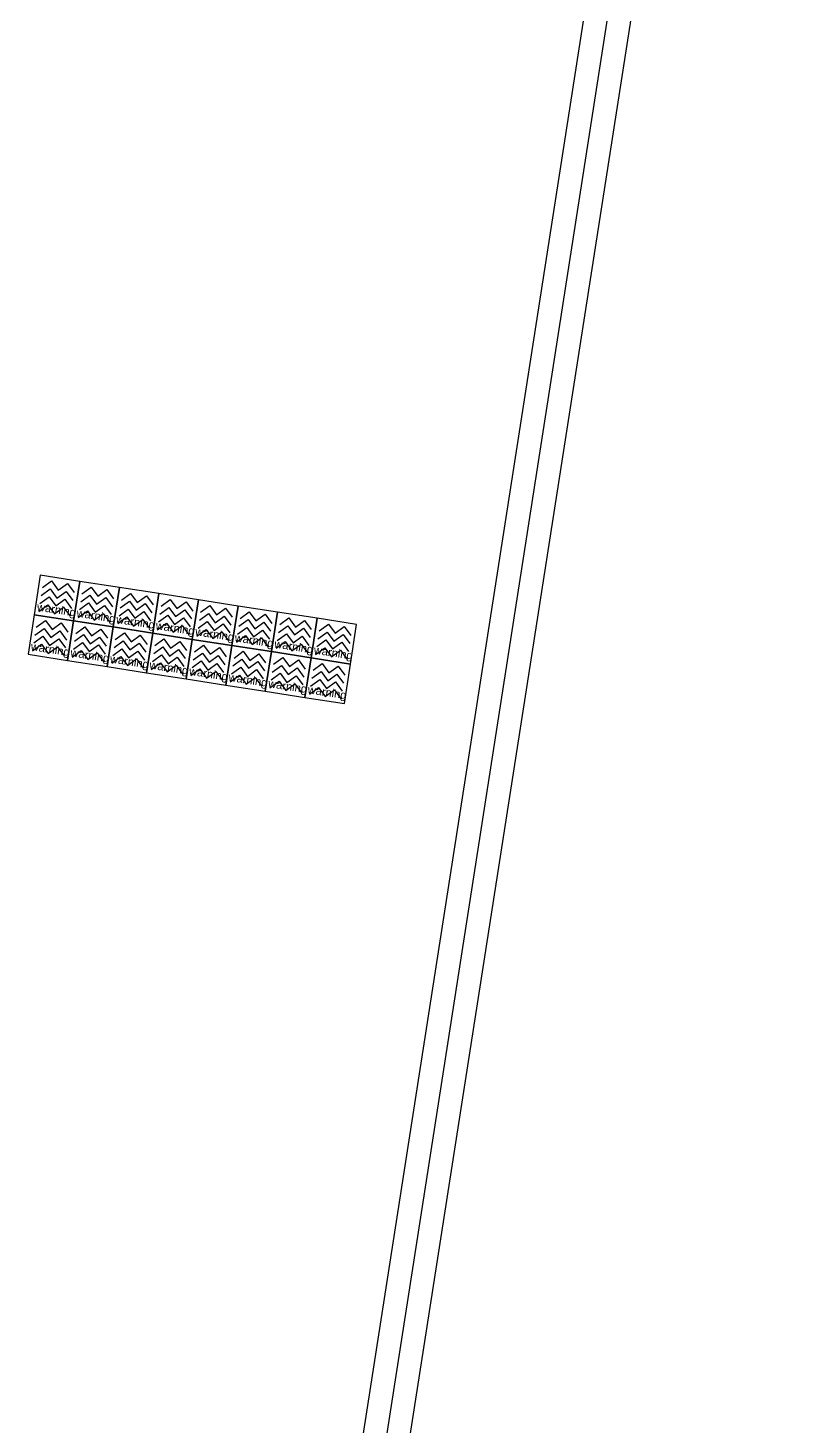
# Model space of a CAD drawing. Header units: millimetres. Extents: x 832728086 to 834530684, y 817551485 to 818349469.
# Drawn here: x 832728362 to 832728367.68, y 817960353.53 to 817960364.01 of the extents above; entities that cross this region are included whole.
import ezdxf

# ---------------------------------------------------------------- set-up
doc = ezdxf.new("R2010")
doc.units = ezdxf.units.MM
doc.header["$LTSCALE"] = 100
doc.layers.add('000-helpline', color=30, linetype='Continuous', lineweight=30, plot=False)
doc.layers.add('000-Tactile-l', color=8, linetype='Continuous')
doc.styles.get("Standard").update_dxf_attribs({"font": 'swiss.ttf'})

# ---------------------------------------------------------------- blocks, each defined once
blk = doc.blocks.new('tactile')
at = {"layer": '000-helpline'}
for points in [[(834234.089, 817840.099), (834233.793, 817840.145), (834233.747, 817839.849), (834234.043, 817839.803)], [(834234.386, 817840.053), (834234.089, 817840.099), (834234.043, 817839.803), (834234.34, 817839.757)], [(834234.682, 817840.007), (834234.386, 817840.053), (834234.34, 817839.757), (834234.636, 817839.71)], [(834234.979, 817839.961), (834234.682, 817840.007), (834234.636, 817839.71), (834234.932, 817839.664)], [(834235.275, 817839.914), (834234.979, 817839.961), (834234.932, 817839.664), (834235.229, 817839.618)], [(834234.043, 817839.803), (834233.747, 817839.849), (834233.701, 817839.552), (834233.997, 817839.506)], [(834235.571, 817839.868), (834235.275, 817839.914), (834235.229, 817839.618), (834235.525, 817839.572)], [(834235.868, 817839.822), (834235.571, 817839.868), (834235.525, 817839.572), (834235.822, 817839.526)], [(834236.164, 817839.776), (834235.868, 817839.822), (834235.822, 817839.526), (834236.118, 817839.479)], [(834234.34, 817839.757), (834234.043, 817839.803), (834233.997, 817839.506), (834234.293, 817839.46)], [(834234.636, 817839.71), (834234.34, 817839.757), (834234.293, 817839.46), (834234.59, 817839.414)], [(834234.932, 817839.664), (834234.636, 817839.71), (834234.59, 817839.414), (834234.886, 817839.368)], [(834235.229, 817839.618), (834234.932, 817839.664), (834234.886, 817839.368), (834235.183, 817839.322)], [(834235.525, 817839.572), (834235.229, 817839.618), (834235.183, 817839.322), (834235.479, 817839.275)], [(834235.822, 817839.526), (834235.525, 817839.572), (834235.479, 817839.275), (834235.776, 817839.229)], [(834236.118, 817839.479), (834235.822, 817839.526), (834235.776, 817839.229), (834236.072, 817839.183)]]:
    blk.add_lwpolyline(points, close=True, dxfattribs=at)
for points in [[(834233.799, 817839.993), (834233.868, 817840.043), (834233.918, 817839.974), (834233.987, 817840.024), (834234.037, 817839.956)], [(834233.809, 817840.052), (834233.877, 817840.102), (834233.927, 817840.033), (834233.996, 817840.083), (834234.046, 817840.015)], [(834234.105, 817840.006), (834234.174, 817840.056), (834234.224, 817839.987), (834234.292, 817840.037), (834234.342, 817839.969)], [(834233.79, 817839.933), (834233.859, 817839.983), (834233.909, 817839.915), (834233.977, 817839.965), (834234.027, 817839.896)], [(834234.087, 817839.887), (834234.155, 817839.937), (834234.205, 817839.869), (834234.274, 817839.919), (834234.324, 817839.85)], [(834234.096, 817839.946), (834234.164, 817839.996), (834234.214, 817839.928), (834234.283, 817839.978), (834234.333, 817839.909)], [(834234.392, 817839.9), (834234.461, 817839.95), (834234.511, 817839.882), (834234.579, 817839.932), (834234.629, 817839.863)], [(834234.402, 817839.959), (834234.47, 817840.009), (834234.52, 817839.941), (834234.589, 817839.991), (834234.639, 817839.922)], [(834234.698, 817839.913), (834234.767, 817839.963), (834234.817, 817839.895), (834234.885, 817839.945), (834234.935, 817839.876)], [(834233.781, 817839.874), (834233.85, 817839.924), (834233.9, 817839.855), (834233.968, 817839.906), (834234.018, 817839.837)], [(834234.077, 817839.828), (834234.146, 817839.878), (834234.196, 817839.809), (834234.265, 817839.859), (834234.315, 817839.791)], [(834234.374, 817839.782), (834234.442, 817839.832), (834234.492, 817839.763), (834234.561, 817839.813), (834234.611, 817839.745)], [(834234.383, 817839.841), (834234.452, 817839.891), (834234.502, 817839.822), (834234.57, 817839.872), (834234.62, 817839.804)], [(834234.68, 817839.795), (834234.748, 817839.845), (834234.798, 817839.776), (834234.867, 817839.826), (834234.917, 817839.758)], [(834234.689, 817839.854), (834234.757, 817839.904), (834234.807, 817839.836), (834234.876, 817839.886), (834234.926, 817839.817)], [(834234.985, 817839.808), (834235.054, 817839.858), (834235.104, 817839.789), (834235.172, 817839.839), (834235.222, 817839.771)], [(834234.994, 817839.867), (834235.063, 817839.917), (834235.113, 817839.849), (834235.182, 817839.899), (834235.232, 817839.83)], [(834235.291, 817839.821), (834235.359, 817839.871), (834235.409, 817839.802), (834235.478, 817839.852), (834235.528, 817839.784)], [(834235.587, 817839.775), (834235.656, 817839.825), (834235.706, 817839.756), (834235.774, 817839.806), (834235.824, 817839.738)], [(834233.753, 817839.696), (834233.822, 817839.746), (834233.872, 817839.678), (834233.94, 817839.728), (834233.99, 817839.659)], [(834233.763, 817839.755), (834233.831, 817839.805), (834233.881, 817839.737), (834233.95, 817839.787), (834234, 817839.718)], [(834234.059, 817839.709), (834234.127, 817839.759), (834234.178, 817839.691), (834234.246, 817839.741), (834234.296, 817839.672)], [(834234.67, 817839.735), (834234.739, 817839.785), (834234.789, 817839.717), (834234.857, 817839.767), (834234.907, 817839.698)], [(834234.967, 817839.689), (834235.035, 817839.739), (834235.085, 817839.671), (834235.154, 817839.721), (834235.204, 817839.652)], [(834234.976, 817839.749), (834235.044, 817839.799), (834235.095, 817839.73), (834235.163, 817839.78), (834235.213, 817839.712)], [(834235.272, 817839.702), (834235.341, 817839.752), (834235.391, 817839.684), (834235.459, 817839.734), (834235.51, 817839.665)], [(834235.282, 817839.762), (834235.35, 817839.812), (834235.4, 817839.743), (834235.469, 817839.793), (834235.519, 817839.725)], [(834235.578, 817839.715), (834235.647, 817839.765), (834235.697, 817839.697), (834235.765, 817839.747), (834235.815, 817839.678)], [(834235.874, 817839.669), (834235.943, 817839.719), (834235.993, 817839.651), (834236.062, 817839.701), (834236.112, 817839.632)], [(834235.884, 817839.729), (834235.952, 817839.779), (834236.002, 817839.71), (834236.071, 817839.76), (834236.121, 817839.692)], [(834233.735, 817839.578), (834233.803, 817839.628), (834233.853, 817839.559), (834233.922, 817839.609), (834233.972, 817839.541)], [(834233.744, 817839.637), (834233.813, 817839.687), (834233.863, 817839.618), (834233.931, 817839.668), (834233.981, 817839.6)], [(834234.041, 817839.591), (834234.109, 817839.641), (834234.159, 817839.572), (834234.228, 817839.622), (834234.278, 817839.554)], [(834234.05, 817839.65), (834234.118, 817839.7), (834234.168, 817839.631), (834234.237, 817839.681), (834234.287, 817839.613)], [(834234.346, 817839.604), (834234.415, 817839.654), (834234.465, 817839.585), (834234.533, 817839.635), (834234.583, 817839.567)], [(834234.355, 817839.663), (834234.424, 817839.713), (834234.474, 817839.645), (834234.542, 817839.695), (834234.593, 817839.626)], [(834234.652, 817839.617), (834234.72, 817839.667), (834234.77, 817839.598), (834234.839, 817839.648), (834234.889, 817839.58)], [(834234.948, 817839.571), (834235.017, 817839.621), (834235.067, 817839.552), (834235.135, 817839.602), (834235.185, 817839.534)], [(834235.263, 817839.643), (834235.332, 817839.693), (834235.382, 817839.625), (834235.45, 817839.675), (834235.5, 817839.606)], [(834235.56, 817839.597), (834235.628, 817839.647), (834235.678, 817839.578), (834235.747, 817839.628), (834235.797, 817839.56)], [(834235.569, 817839.656), (834235.637, 817839.706), (834235.687, 817839.638), (834235.756, 817839.688), (834235.806, 817839.619)], [(834235.865, 817839.61), (834235.934, 817839.66), (834235.984, 817839.592), (834236.052, 817839.642), (834236.102, 817839.573)], [(834234.031, 817839.531), (834234.1, 817839.581), (834234.15, 817839.513), (834234.218, 817839.563), (834234.268, 817839.494)], [(834234.328, 817839.485), (834234.396, 817839.535), (834234.446, 817839.467), (834234.515, 817839.517), (834234.565, 817839.448)], [(834234.337, 817839.544), (834234.405, 817839.594), (834234.455, 817839.526), (834234.524, 817839.576), (834234.574, 817839.508)], [(834234.633, 817839.498), (834234.702, 817839.548), (834234.752, 817839.48), (834234.82, 817839.53), (834234.87, 817839.461)], [(834234.643, 817839.558), (834234.711, 817839.608), (834234.761, 817839.539), (834234.83, 817839.589), (834234.88, 817839.521)], [(834234.939, 817839.511), (834235.008, 817839.561), (834235.058, 817839.493), (834235.126, 817839.543), (834235.176, 817839.474)], [(834235.235, 817839.465), (834235.304, 817839.515), (834235.354, 817839.447), (834235.423, 817839.497), (834235.473, 817839.428)], [(834235.245, 817839.524), (834235.313, 817839.575), (834235.363, 817839.506), (834235.432, 817839.556), (834235.482, 817839.488)], [(834235.541, 817839.478), (834235.61, 817839.528), (834235.66, 817839.46), (834235.728, 817839.51), (834235.778, 817839.441)], [(834235.856, 817839.551), (834235.925, 817839.601), (834235.975, 817839.532), (834236.043, 817839.582), (834236.093, 817839.514)], [(834234.624, 817839.439), (834234.693, 817839.489), (834234.743, 817839.421), (834234.811, 817839.471), (834234.861, 817839.402)], [(834234.921, 817839.393), (834234.989, 817839.443), (834235.039, 817839.374), (834235.108, 817839.424), (834235.158, 817839.356)], [(834234.93, 817839.452), (834234.998, 817839.502), (834235.048, 817839.434), (834235.117, 817839.484), (834235.167, 817839.415)], [(834235.226, 817839.406), (834235.295, 817839.456), (834235.345, 817839.387), (834235.413, 817839.437), (834235.463, 817839.369)], [(834235.523, 817839.36), (834235.591, 817839.41), (834235.641, 817839.341), (834235.71, 817839.391), (834235.76, 817839.323)], [(834235.532, 817839.419), (834235.6, 817839.469), (834235.65, 817839.401), (834235.719, 817839.451), (834235.769, 817839.382)], [(834235.828, 817839.373), (834235.897, 817839.423), (834235.947, 817839.354), (834236.015, 817839.404), (834236.065, 817839.336)], [(834235.838, 817839.432), (834235.906, 817839.482), (834235.956, 817839.414), (834236.025, 817839.464), (834236.075, 817839.395)], [(834235.217, 817839.347), (834235.285, 817839.397), (834235.336, 817839.328), (834235.404, 817839.378), (834235.454, 817839.31)], [(834235.513, 817839.3), (834235.582, 817839.35), (834235.632, 817839.282), (834235.7, 817839.332), (834235.751, 817839.264)], [(834235.81, 817839.254), (834235.878, 817839.304), (834235.928, 817839.236), (834235.997, 817839.286), (834236.047, 817839.217)], [(834235.819, 817839.314), (834235.888, 817839.364), (834235.938, 817839.295), (834236.006, 817839.345), (834236.056, 817839.277)]]:
    blk.add_lwpolyline(points, dxfattribs=at)
at = {"layer": '000-Tactile-l', "ltscale": 5e-05}
for p, q in [((834235.157, 817826.928), (834239.036, 817851.826)), ((834235.33, 817826.901), (834239.209, 817851.799)), ((834235.503, 817826.874), (834239.382, 817851.772))]:
    blk.add_line(p, q, dxfattribs=at)
at = {"layer": '000-helpline', "char_height": 0.06, "attachment_point": 1, "rotation": 351.1451}
for insert in [(834233.774, 817839.94), (834234.071, 817839.894), (834234.367, 817839.847), (834234.664, 817839.801), (834234.96, 817839.755), (834233.728, 817839.643), (834235.256, 817839.709), (834235.553, 817839.663), (834234.025, 817839.597), (834234.321, 817839.551), (834235.849, 817839.617), (834234.617, 817839.505), (834234.914, 817839.459), (834235.21, 817839.413), (834235.507, 817839.366), (834235.803, 817839.32)]:
    blk.add_mtext_dynamic_manual_height_columns('warning', width=0.55619, gutter_width=1, heights=[0], dxfattribs=dict(at, insert=insert))

msp = doc.modelspace()

# ---------------------------------------------------------------- block references
at = {"layer": '000-Tactile-l'}
msp.add_blockref('tactile', (831894128.3015, 817142519.7659), dxfattribs=at)

doc.saveas('drawing.dxf')
